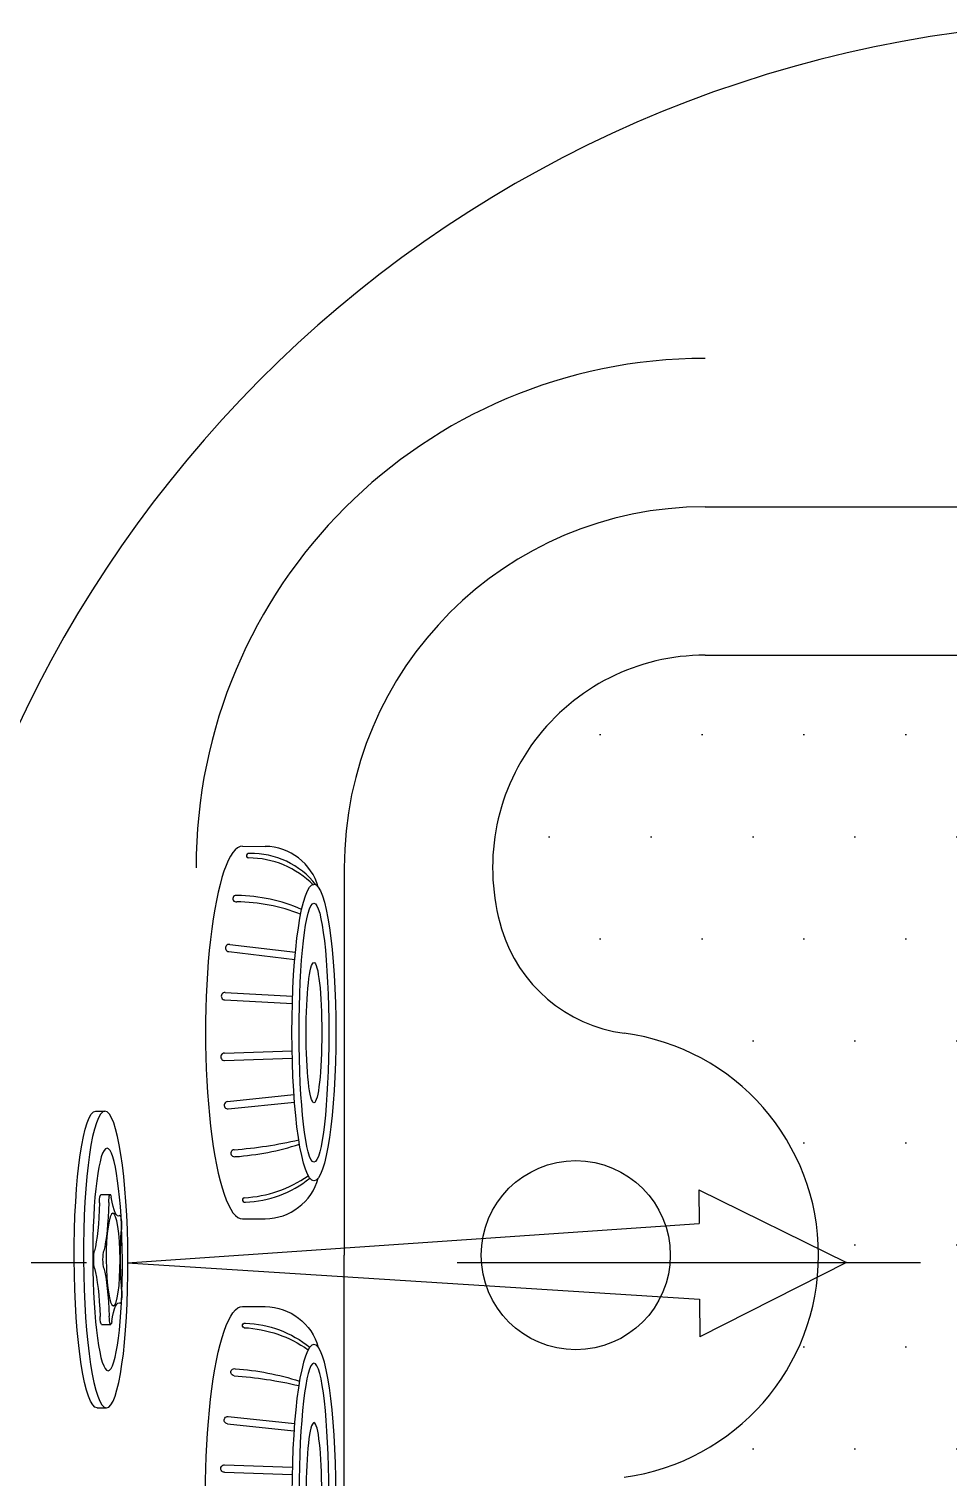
# Model space of a CAD drawing. Header units: millimetres. Extents: x -1247.75 to -1245.96, y 2210.47 to 2211.66.
# Drawn here: x -1247.566 to -1247.3181, y 2211.006 to 2211.3964 of the extents above; entities that cross this region are included whole.
import ezdxf

# ---------------------------------------------------------------- set-up
doc = ezdxf.new("R2010")
doc.units = ezdxf.units.MM
doc.header["$LTSCALE"] = 10
doc.linetypes.add('CENTER', pattern=[2, 1.25, -0.25, 0.25, -0.25])
for name, color, linetype in [('CONTOR04', 7, 'Continuous'), ('jacuzzi', 1, 'Continuous'), ('LCENTR02', 1, 'CENTER'), ('LCOTA02', 1, 'Continuous')]:
    doc.layers.add(name, color=color, linetype=linetype)

# ---------------------------------------------------------------- blocks, each defined once
blk = doc.blocks.new('PLX')
at = {"layer": 'LCENTR02'}
blk.add_line((21.9688152359513, -2.842170943040401e-14), (-2.026969913490916, 0), dxfattribs=at)
at = {"layer": 'LCOTA02'}
for p, q in [((-0.2835678784762194, 4.085000068219529), (-0.03357106223063511, 4.086261760369865)), ((15.98753321428637, 1.963341515389942), (15.99352268064717, 1.059729482795319)), ((15.98753321428637, 1.963341515389942), (19.96676676571155, 0.006585576365750967)), ((-0.1443796211879089, 1.83446831677233), (0.1289324568961092, 1.835847677152572)), ((0.5635433261601293, -5.684341886080801e-13), (15.99352268064717, 1.059729482795319)), ((19.96676676571155, 0.006585576365750967), (16.01382188363721, -2.002747701360249)), ((0.5635433261601293, -5.684341886080801e-13), (16.00708879535682, -0.9869477584546473)), ((16.00708879535682, -0.9869477584546473), (16.01382188363732, -2.002747701359539)), ((-0.1267280992641417, -1.663076057746849), (0.1232687169814426, -1.661814365596513)), ((-0.2431937296649949, -3.914898051638488), (0.006803086580475792, -3.913636359488152))]:
    blk.add_line(p, q, dxfattribs=at)
at = {"layer": 'LCOTA02', "extrusion": (0, 0, -1)}
for centre, major_axis, ratio, start_param, end_param in [((-0.2633808040706072, 0.08505100829052026), (-0.02018707440560891, 3.999949059929008), 0.1500000000000185, 3.141592653589786, 6.283185307179579), ((-0.0133839878251365, 0.08631270044085682), (-0.02018707440570853, 3.999949059929007), 0.1499999999999901, 3.141592653589951, 9.424777960769537), ((0.03661537542404858, 0.08656503887092981), (-0.01514030580423618, 2.999961794946756), 0.1333333333333371, 3.141592653589998, 9.424777960769585), ((-0.4643070302033721, 1.979668546752492), (-0.009588860342579006, 1.899975803466481), 0.1500000000000116, 1.763313636574339, 2.634916078451161), ((-0.1430271426455647, 1.566482715420506), (-0.00135247854232016, 0.2679856013518248), 0.149999999999909, -1.378279017015479, -5.984102102729594e-13), ((-0.2143102139577877, 1.980930238902829), (-0.009588860342576482, 1.899975803466457), 0.1500000000000133, 1.763313636574325, 2.634916078451152), ((0.1866134651713764, 0.0873220541611488), (-0.006308460751825431, 1.249984081227836), 0.1500000000000103, 3.141592653590395, 9.424777960769982), ((0.3709395685734762, 1.003452067396751), (-0.001352478542399201, 0.2679856013517972), 0.1500000000000434, -0.1216419555794492, 2.006597547733546), ((-0.04693520841476584, 0.0861433730379133), (-0.001352478542357786, 0.2679856013518465), 0.1499999999997972, 3.648269228728415, 5.776508732040891), ((-0.4451736459994891, -1.811498049345261), (-0.00958886034254928, 1.899975803465871), 0.1499999999999913, 0.5066765751380178, 1.37827901701539), ((-0.1951768297539047, -1.810236357194896), (-0.009588860342546265, 1.899975803465863), 0.1499999999999911, 0.5066765751380107, 1.378279017015405), ((0.3801770536590539, -0.8269008129550741), (-0.001352478542403411, 0.2679856013518783), 0.1500000000000388, 1.134995105856567, 3.263234609171267), ((0.3515777654617978, -2.979041724436769), (-0.009588860342681279, 1.899975803466289), 0.1499999999999259, -0.749960486297516, 0.1216419555796553), ((-0.128080577806486, -1.395090456395053), (-0.001352478542335884, 0.2679856013517963), 0.1500000000002656, 3.141592653589578, 4.519871670605249), ((0.1219162384390984, -1.393828764244688), (-0.001352478542300648, 0.2679856013517118), 0.1500000000002938, 2.391632167292682, 4.51987167060506)]:
    blk.add_ellipse(centre, major_axis=major_axis, ratio=ratio, start_param=start_param, end_param=end_param, dxfattribs=at)
at = {"layer": 'LCOTA02', "extrusion": (0, 0, -0.9999999999999999)}
for centre, major_axis, ratio, start_param, end_param in [((0.1069696736000196, 1.567744407570871), (-0.001352478542398981, 0.2679856013518874), 0.1499999999998166, -1.378279017015481, 0.7499604862978466), ((0.3206192995002084, 3.155194685062526), (-0.009588860342658927, 1.899975803466241), 0.1500000000000406, 3.019950698010414, 3.891553139887237)]:
    blk.add_ellipse(centre, major_axis=major_axis, ratio=ratio, start_param=start_param, end_param=end_param, dxfattribs=at)
at = {"layer": 'LCOTA02', "extrusion": (0, 0, -0.9999999999999998)}
for centre, major_axis, ratio, start_param, end_param in [((0.6703573046065685, 0.08976342847205387), (-0.009588860342656009, 1.899975803467261), 0.1499999999999184, 4.27658775944645, 5.148190201322977), ((-0.2969320246603502, 0.08488168088754833), (-0.001352478542362281, 0.2679856013518628), 0.1499999999997875, 3.648269228728529, 5.776508732041003)]:
    blk.add_ellipse(centre, major_axis=major_axis, ratio=ratio, start_param=start_param, end_param=end_param, dxfattribs=at)
blk = doc.blocks.new('A$C18C942D9')
at = {"layer": 'LCOTA02'}
for p, q in [((1.389218884118009, 14.07001078553822), (2.247544608664612, 14.06252029041877)), ((1.389218884118009, 14.07000052795161), (2.247544608664612, 14.06251003283205)), ((0.8730427734102477, 10.09423677760054), (3.364794004513783, 9.7882881968103)), ((0.9071661895637817, 10.36374970006017), (3.38989092260033, 10.06828956973067)), ((0.7231337205913633, 8.268608141815434), (3.273565240286075, 8.134945689654785)), ((0.737787788339233, 8.545424411546605), (3.283018923615373, 8.41522040507607)), ((0.7055969895269527, 6.259097801461962), (3.263613395764196, 6.348425702740315)), ((0.7153688486037026, 5.980668369896591), (3.269815260013843, 6.068274102046246)), ((0.8236215975157393, 4.431130944042195), (3.333345582674156, 4.694913564230148)), ((0.8528895672307044, 4.159664813339077), (3.353892349316425, 4.414672113758229)), ((1.389218884118009, 5.279516699374653e-07), (2.247544608664612, 0.007491023071168001))]:
    blk.add_line(p, q, dxfattribs=at)
for centre, radius, start, end in [((1.628146474966343, 13.71301629399454), 0.0860348151357074, 68.32042897664702, 262.6804351488397), ((1.747713358539386, 10.73731103047783), 3.056915044237617, 37.83142113070429, 91.64556783667068), ((2.22921888411804, 11.96258999439738), 2.099999999999993, 15.49086489558799, 89.49999999999964), ((1.630982611121453, 10.22195086996464), 3.405759654474562, 44.33093024097665, 90.23211464533954), ((1.151952542958043, 12.09060818584555), 0.1239940343751766, 70.09872019351234, 280.7385502367557), ((1.134431528533696, 6.051903136055444), 6.155584010706912, 66.1373309962137, 89.44404082683664), ((1.13385762284679, 5.339174039217994), 6.629739547550598, 68.28628087894033, 89.64395099910283), ((0.885478406343168, 10.22957895281354), 0.1359122855291573, 80.81795067450071, 264.7502375740119), ((0.7289922362374455, 8.407094016929591), 0.1386097392382322, 86.36182254819313, 267.5775999241142), ((0.7097594881838631, 6.119857695889891), 0.1393023093662105, 91.71231267832886, 272.3077836807383), ((0.8344412778704964, 4.29498664157461), 0.1365735573869808, 94.5438687220952, 277.7632176533924), ((-0.03751447097738492, 18.07142243690311), 15.49512218978318, 274.0945284847564, 283.2492424510793), ((0.369414638314538, 12.75017664194957), 10.42434955908343, 274.1152294938299, 287.7136389373895), ((1.086063144848595, 2.482961472416207), 0.1339958840161988, 97.37147349097735, 283.5654659845745), ((1.210200585175244, 5.446472855139291), 4.649032444868693, 273.0203698789394, 304.8844121746268), ((1.379966709455857, 4.672203782361635), 4.035311916745224, 271.6748170327344, 309.1262586097831), ((2.22921888411804, 2.1074110615059), 2.099999999999993, 270.5000000000003, 344.4471806451518), ((1.46612381375121, 0.7185648264724307), 0.0860348151357074, 97.31956485116028, 291.679571023353)]:
    blk.add_arc(centre, radius, start, end, dxfattribs=at)
blk.add_ellipse((1.389218884118009, 7.035000527951638), major_axis=(1.292265854871061e-15, 7.034999999999984), ratio=0.1983072682036325, start_param=6.281173958075647, end_param=9.42823915993711, dxfattribs=at)
for major_axis, ratio in [((1.028669337210794e-15, 5.599999999999982), 0.1484004069373981), ((0, 4.890070657372782), 0.1143745729800755), ((0, 2.646639411091789), 0.112343880361296)]:
    blk.add_ellipse((4.088398639538696, 7.034319304143878), major_axis=major_axis, ratio=ratio, dxfattribs=at)
blk = doc.blocks.new('PO')
at = {"layer": 'CONTOR04', "xscale": 0.639661404713691, "yscale": 0.639661404713691, "zscale": 0.639661404713691, "rotation": 359.9917632775139}
blk.add_blockref('A$C18C942D9', (-0.8892766069900517, -4.499890525808155), dxfattribs=at)

msp = doc.modelspace()

# ---------------------------------------------------------------- hatches: boundary and pattern name
at = {"layer": 'jacuzzi'}
h = msp.add_hatch(dxfattribs=at)
h.set_pattern_fill('DOTS', color=256, scale=0.4400000000000056, style=0)
h.set_pattern_definition([(0, (-1245.624469792452, 2209.996134948693), (0.01375000000000018, 0.02750000000000035), [0, -0.02750000000000035])])
edge = h.paths.add_edge_path()
edge.add_arc((-1246.625279819404, 2211.065825490964), 0.2354121748554706, 261.0162282322781, 458.9837717677219)
edge.add_arc((-1246.702570347252, 2210.92704170718), 0.3735135135135182, 83.77059139819757, 124.5603217791184)
edge.add_arc((-1246.937145636032, 2211.26758224772), 0.04000000000000051, 270, 304.5603217791183)
edge.add_line((-1247.383651428333, 2211.22758224772), (-1246.937145636032, 2211.22758224772))
edge.add_arc((-1247.383651428333, 2211.170284950423), 0.05729729729729799, 90, 196.6774031066718)
edge.add_arc((-1247.400221127836, 2211.165320924621), 0.04000000000000051, 196.6774031066718, 262.4746373840882)
edge.add_arc((-1247.413363043173, 2211.065838478909), 0.06034673359684357, 277.5300437642486, 442.4746373840881)
edge.add_arc((-1247.40021300002, 2210.966357107242), 0.04000000000000051, 97.53004376424866, 163.2290389500388)
edge.add_arc((-1247.383651428333, 2210.961366031504), 0.05729729729729799, 163.2290389500388, 270)
edge.add_line((-1247.383651428333, 2210.904068734207), (-1246.937145636032, 2210.904068734207))
edge.add_arc((-1246.702570347252, 2211.204609274747), 0.3735135135135182, 235.4396782208817, 276.2294086018024)

# ---------------------------------------------------------------- linework, layer by layer
for p, q in [((-1247.383651428333, 2211.26758224772), (-1246.937145636032, 2211.26758224772)), ((-1247.383651428333, 2211.22758224772), (-1246.937145636032, 2211.22758224772)), ((-1247.48094872563, 2211.170284950423), (-1247.48094872563, 2211.065825490964)), ((-1247.48094872563, 2210.961366031504), (-1247.48094872563, 2211.065825490964))]:
    msp.add_line(p, q, dxfattribs=at)
msp.add_circle((-1247.418516293198, 2211.065825490964), 0.02550000000000032, dxfattribs=at)
for centre, radius, start, end in [((-1247.270902900185, 2211.069754632128), 0.328717005913623, 96.41766068836763, 261.4513181948016), ((-1247.383651428333, 2211.170284950423), 0.137297297297299, 90, 180), ((-1247.383651428333, 2211.170284950423), 0.0972972972972985, 90, 180), ((-1247.383651428333, 2211.170284950423), 0.05729729729729799, 90, 196.6774031066718), ((-1247.400221127836, 2211.165320924621), 0.04000000000000051, 196.6774031066718, 262.4746373840882), ((-1247.413363043173, 2211.065838478909), 0.06034673359684357, 277.5300437642486, 82.4746373840882)]:
    msp.add_arc(centre, radius, start, end, dxfattribs=at)

# ---------------------------------------------------------------- block references
at = {"layer": 'jacuzzi', "yscale": 0.01116659727438218, "zscale": 0.01116659727429142}
for p, xscale, rotation in [((-1247.508424017998, 2211.12583054398), 0.0111665972742778, 0.0259337567536127), ((-1247.508424017998, 2211.001767330587), -0.0111665972742778, 179.9740662432464)]:
    msp.add_blockref('PO', p, dxfattribs=dict(at, xscale=xscale, rotation=rotation))
at = {"layer": 'jacuzzi', "xscale": 0.009999999999934062, "yscale": 0.01000000000010459, "zscale": 0.01000000000000013}
msp.add_blockref('PLX', (-1247.545180681569, 2211.063798937284), dxfattribs=at)

doc.saveas('drawing.dxf')
